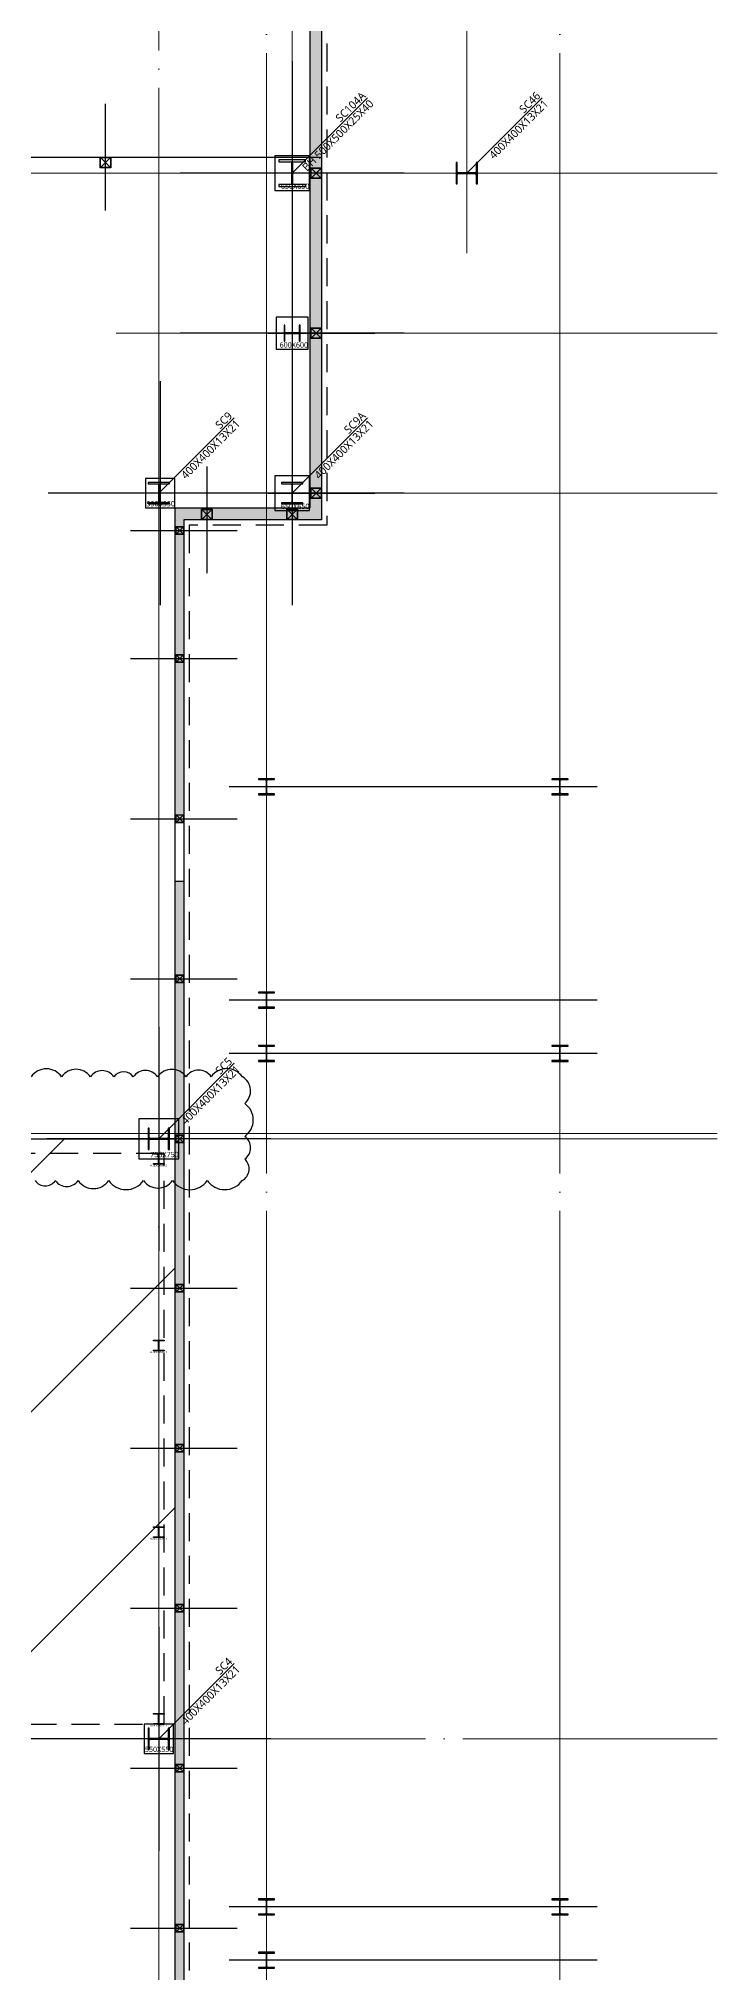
# Model space of a CAD drawing. Header units: millimetres. Extents: x -17369 to 294000, y -718917 to 220315.
# Drawn here: x 219680 to 232400, y 123718 to 159964 of the extents above; entities that cross this region are included whole.
import ezdxf
from ezdxf.enums import TextEntityAlignment as Align

# ---------------------------------------------------------------- set-up
doc = ezdxf.new("R2010")
doc.units = ezdxf.units.MM
doc.header["$LTSCALE"] = 350
for name, pattern in [('CEN', [62, 60, -1, 0, -1]), ('H12', [3, 2, -1]), ('HID', [2.3, 1.5, -0.8]), ('X-200-S-COL$0$CEN', [62, 60, -1, 0, -1]), ('X-200-S-COL$0$HID', [2.3, 1.5, -0.8])]:
    doc.linetypes.add(name, pattern=pattern)
doc.layers.get('Defpoints').update_dxf_attribs({"color": 181})
for name, color, linetype in [('0-THK300 RC SFRC SLAB영역', 2, 'H12'), ('0_RC-SLAB', 7, 'Continuous'), ('A-ELE7', 7, 'Continuous'), ('CEN', 1, 'CEN'), ('H-Col', 2, 'Continuous'), ('PD', 6, 'Continuous'), ('PERI-OUT', 9, 'Continuous'), ('Sol', 253, 'Continuous'), ('X-200-S-COL$0$Cen', 1, 'X-200-S-COL$0$CEN'), ('X-200-S-COL$0$Cen-ETC', 142, 'X-200-S-COL$0$CEN'), ('X-200-S-COL$0$CenA', 13, 'X-200-S-COL$0$CEN'), ('X-200-S-COL$0$CenB', 5, 'X-200-S-COL$0$CEN'), ('X-200-S-COL$0$H-Col', 3, 'Continuous'), ('X-200-S-COL$0$H-Col-파이프랙', 3, 'X-200-S-COL$0$CEN'), ('X-200-S-COL$0$STUD', 4, 'Continuous')]:
    doc.layers.add(name, color=color, linetype=linetype)
for name, color, linetype, plot in [('A-ANPLT', 171, 'Continuous', False), ('X-200-S-COL$0$#REV_231010', 21, 'Continuous', False), ('X-200-S-COL$0$P-Line', 144, 'Continuous', False), ('X-200-S-COL$0$PERI-OUT', 17, 'Continuous', False), ('X-200-S-COL$0$S-NAME', 144, 'Continuous', False)]:
    doc.layers.add(name, color=color, linetype=linetype, plot=plot)
doc.styles.add('Arial', font='arial.ttf')
doc.styles.add('X-200-S-COL$0$맑은고딕', font='malgun.ttf')
doc.styles.add('맑은고딕', font='malgun.ttf')

# ---------------------------------------------------------------- blocks, each defined once
blk = doc.blocks.new('X-200-S-COL$0$1F GRID_231010')
at = {"layer": 'X-200-S-COL$0$Cen', "lineweight": 0}
for p, q in [((162480, 23300), (162480, -123050)), ((164980, -7500), (164980, 23300)), ((172950, 0), (-22950, 0)), ((172950, -6000), (161680, -6000)), ((172950, -18000), (-22950, -18000))]:
    blk.add_line(p, q, dxfattribs=at)
at = {"layer": 'X-200-S-COL$0$CenA', "lineweight": 0}
for p, q in [((161680, -3000), (172950, -3000)), ((172950, -18100), (70400, -18100)), ((146480, -29350), (172950, -29350))]:
    blk.add_line(p, q, dxfattribs=at)
blk = doc.blocks.new('X-200-S-COL$0$H-300x305x15x15')
at = {"color": 0, "linetype": 'ByBlock', "ltscale": 0.5}
blk.add_lwpolyline([(25.5, -135, -0.4142136), (7.5, -117), (7.5, 117, -0.4142136), (25.5, 135), (152.5, 135), (152.5, 150), (-152.5, 150), (-152.5, 135), (-25.5, 135, -0.4142136), (-7.5, 117), (-7.5, -117, -0.4142136), (-25.5, -135), (-152.5, -135), (-152.5, -150), (152.5, -150), (152.5, -135)], format="xyb", close=True, dxfattribs=at)
blk = doc.blocks.new('X-200-S-COL$0$H-400x400x13x21')
at = {"color": 0}
blk.add_lwpolyline([(200, -200), (200, -179), (28.5, -179, -0.4142136), (6.5, -157), (6.5, 157, -0.4142136), (28.5, 179), (200, 179), (200, 200), (-200, 200), (-200, 179), (-28.5, 179, -0.4142136), (-6.5, 157), (-6.5, -157, -0.4142136), (-28.5, -179), (-200, -179), (-200, -200)], format="xyb", close=True, dxfattribs=at)
blk = doc.blocks.new('X-200-S-COL$0$BH-500x500x25x40')
at = {"color": 0, "linetype": 'ByBlock'}
for points in [[(-250, 210), (250, 210), (250, 250), (-250, 250)], [(-12.5, 210), (-12.5, -210), (12.5, -210), (12.5, 210)], [(-250, -250), (250, -250), (250, -210), (-250, -210)]]:
    blk.add_lwpolyline(points, close=True, dxfattribs=at)
blk = doc.blocks.new('X-200-S-COL$0$H-300x300x10x15')
at = {"color": 0, "linetype": 'ByBlock', "ltscale": 0.5}
blk.add_lwpolyline([(23, -135, -0.414214), (5, -117), (5, 117, -0.414214), (23, 135), (150, 135), (150, 150), (-150, 150), (-150, 135), (-23, 135, -0.414214), (-5, 117), (-5, -117, -0.414214), (-23, -135), (-150, -135), (-150, -150), (150, -150), (150, -135)], format="xyb", close=True, dxfattribs=at)
blk = doc.blocks.new('X-200-S-COL$0$1F COLUMN_231010')
at = {"layer": 'X-200-S-COL$0$H-Col', "color": 0}
for name, p in [('X-200-S-COL$0$BH-500x500x25x40', (224430, 157443)), ('X-200-S-COL$0$H-400x400x13x21', (221930, 151443)), ('X-200-S-COL$0$H-400x400x13x21', (224430, 151443))]:
    blk.add_blockref(name, p, dxfattribs=at)
for name, p, rotation in [('X-200-S-COL$0$H-300x300x10x15', (224430, 154443), 270), ('X-200-S-COL$0$H-400x400x13x21', (221930, 139343), 90), ('X-200-S-COL$0$H-400x400x13x21', (221930, 128093), 90)]:
    blk.add_blockref(name, p, dxfattribs=dict(at, rotation=rotation))
blk = doc.blocks.new('X-200-S-COL$0$S-NAME')
at = {"layer": 'X-200-S-COL$0$S-NAME', "color": 0}
blk.add_line((0, 0), (2000, 0), dxfattribs=at)
at = {"layer": 'X-200-S-COL$0$S-NAME', "color": 0, "style": 'X-200-S-COL$0$맑은고딕'}
for p in [(2000, 105), (2000, -105)]:
    blk.add_attdef('.', text='', height=150, rotation=359.9949, dxfattribs=at).set_placement(p, align=Align.MIDDLE_RIGHT)
blk = doc.blocks.new('X-200-S-COL$0$PERIMITER_231026')
at = {"layer": 'X-200-S-COL$0$PERI-OUT'}
for points in [[(140800, 167343), (140800, 171293), (177580, 171293), (177580, 176343), (200030, 179093), (224980, 179093), (224980, 150943), (222400, 150943), (222400, 54231), (217203, 49143), (207930, 49143), (207930, 39143), (58950, 39143), (58950, 49143), (45650, 49143), (45650, 98043), (39480, 98043), (39480, 139943), (49950, 139943), (49950, 157943), (120950, 157943), (120950, 169343), (135850, 169343), (135850, 167343)], [(141020, 167123), (141020, 171073), (177800, 171073), (177800, 176148), (200043, 178873), (224760, 178873), (224760, 151163), (222230, 151163), (222230, 54303), (217134, 49313), (207710, 49313), (207710, 39363), (59170, 39363), (59170, 49363), (45870, 49363), (45870, 98263), (39650, 98263), (39650, 139723), (50170, 139723), (50170, 157723), (121120, 157723), (121125, 169173), (135680, 169173), (135680, 167123)]]:
    blk.add_lwpolyline(points, dxfattribs=at)
blk = doc.blocks.new('X-200-S-COL$0$Stud')
at = {"color": 250}
for p, q in [((-94, -94), (94, 94)), ((-94, 94), (94, -94))]:
    blk.add_line(p, q, dxfattribs=at)
blk.add_lwpolyline([(100, -100), (-100, -100), (-100, 100), (100, 100)], close=True)
at = {"color": 6}
blk.add_lwpolyline([(94, -94), (-94, -94), (-94, 94), (94, 94)], close=True, dxfattribs=at)
blk = doc.blocks.new('X-200-S-COL$0$Stud-150x150x6')
at = {"color": 250}
for p, q in [((-69, -69), (69, 69)), ((-69, 69), (69, -69))]:
    blk.add_line(p, q, dxfattribs=at)
blk.add_lwpolyline([(75, -75), (-75, -75), (-75, 75), (75, 75)], close=True)
at = {"color": 6}
blk.add_lwpolyline([(69, -69), (-69, -69), (-69, 69), (69, 69)], close=True, dxfattribs=at)
blk = doc.blocks.new('X-200-S-COL$0$1F STUD_231010')
at = {"layer": 'X-200-S-COL$0$CenB'}
for p, q in [((220930, 156743), (220930, 158743)), ((223980, 154443), (225980, 154443)), ((222830, 151943), (222830, 149943)), ((223980, 151443), (225980, 151443)), ((221400, 150743), (223400, 150743)), ((221400, 148343), (223400, 148343)), ((221400, 145343), (223400, 145343)), ((221400, 142343), (223400, 142343)), ((221400, 136543), (223400, 136543)), ((221400, 133543), (223400, 133543)), ((221400, 130543), (223400, 130543)), ((221400, 127543), (223400, 127543)), ((221400, 124543), (223400, 124543))]:
    blk.add_line(p, q, dxfattribs=at)
at = {"layer": 'X-200-S-COL$0$STUD'}
for name, p in [('X-200-S-COL$0$Stud', (220930, 157643)), ('X-200-S-COL$0$Stud', (224880, 157443)), ('X-200-S-COL$0$Stud', (224880, 154443)), ('X-200-S-COL$0$Stud', (224880, 151443)), ('X-200-S-COL$0$Stud-150x150x6', (222325, 150743)), ('X-200-S-COL$0$Stud', (222830, 151043)), ('X-200-S-COL$0$Stud', (224430, 151043)), ('X-200-S-COL$0$Stud-150x150x6', (222325, 148343)), ('X-200-S-COL$0$Stud-150x150x6', (222325, 145343)), ('X-200-S-COL$0$Stud-150x150x6', (222325, 142343)), ('X-200-S-COL$0$Stud-150x150x6', (222325, 139343)), ('X-200-S-COL$0$Stud-150x150x6', (222325, 136543)), ('X-200-S-COL$0$Stud-150x150x6', (222325, 133543)), ('X-200-S-COL$0$Stud-150x150x6', (222325, 130543)), ('X-200-S-COL$0$Stud-150x150x6', (222325, 127543)), ('X-200-S-COL$0$Stud-150x150x6', (222325, 124543))]:
    blk.add_blockref(name, p, dxfattribs=at)
blk = doc.blocks.new('H-200x200x8x12')
at = {"layer": 'A-ANPLT'}
for p, q in [((-5, 0), (5, 0)), ((0, 5), (0, -5))]:
    blk.add_line(p, q, dxfattribs=at)
at = {"layer": 'H-Col'}
blk.add_lwpolyline([(100, -100), (-100, -100), (-100, -88), (-17, -88, 0.414214), (-4, -75), (-4, 75, 0.414214), (-17, 88), (-100, 88), (-100, 100), (100, 100), (100, 88), (17, 88, 0.414214), (4, 75), (4, -75, 0.414214), (17, -88), (100, -88)], format="xyb", close=True, dxfattribs=at)
at = {"layer": 'A-ANPLT', "style": 'Arial'}
blk.add_text('H-200x200x8x12', height=30, dxfattribs=at).set_placement((0, -111), align=Align.TOP_CENTER)

msp = doc.modelspace()

# ---------------------------------------------------------------- hatches: boundary and pattern name
at = {"layer": '0-THK300 RC SFRC SLAB영역', "linetype": 'ByBlock'}
h = msp.add_hatch(dxfattribs=at)
h.set_pattern_fill('ANSI31', color=256, scale=1000)
h.paths.add_polyline_path([(59750, 157722.6), (111150, 157722.6), (111150, 147517.6), (112250, 147517.6), (112250, 147717.6), (117200, 147717.6), (117200, 147517.6), (118300, 147517.6), (118300, 151902.6), (115490, 151902.6), (115490, 153297.6), (118300, 153297.6), (118300, 157722.6), (121120, 157722.6), (121120, 169172.6), (135680, 169172.6), (135680, 157442.6), (207430, 157442.6), (207430, 139342.6), (222230, 139342.6), (222230, 128092.6), (207430, 128092.6), (207430, 123542.6), (141350, 123542.6), (141350, 107852.6), (141435, 107852.6), (141435, 104082.6), (140835, 104082.6), (140835, 95552.6), (141045.3, 95552.6), (141348.7, 95249.2), (141348.5, 85542.6), (66850, 85542.6), (66850, 92842.6), (75300, 92842.6), (75300, 95742.6), (76900, 95742.6), (76900, 108742.6), (75300, 108742.6), (75300, 111342.6), (76900, 111342.6), (76900, 127342.6), (81680, 127342.6), (135150, 127342.6), (135150, 132742.6), (135150, 137642.6), (135150, 141387.6), (65650, 141387.6), (65650, 139142.6), (59750, 139142.6)])
h.paths.add_polyline_path([(118650, 92347.6), (118650, 111547.6), (126800, 111547.6), (126800, 110947.6), (132650, 110947.6), (132650, 105447.6), (130950, 105447.6), (130950, 97247.6), (132650, 97247.6), (132650, 92947.6), (126800, 92947.6), (126800, 92347.6)], flags=16)
h.paths.add_polyline_path([(101600, 156537.6), (101600, 147837.6), (107300, 147837.6), (107300, 156537.6)], flags=16)
at = {"layer": 'Sol'}
h = msp.add_hatch(color=256, dxfattribs=at)
h.dxf.hatch_style = 1
h.paths.add_polyline_path([(118570, 39362.6), (116250, 39362.6), (116250, 39142.6), (118570, 39142.6)])
h.paths.add_polyline_path([(174720, 39362.6), (172550, 39362.6), (172550, 39142.6), (174720, 39142.6)])
h.paths.add_polyline_path([(170450, 39362.6), (170450, 39142.6), (171450, 39142.6), (171450, 39362.6)])
h.paths.add_polyline_path([(163550, 39362.6), (163550, 39142.6), (165450, 39142.6), (165450, 39362.6)])
h.paths.add_polyline_path([(162450, 39142.6), (162450, 39362.6), (129130, 39362.6), (129130, 39142.6)])
h.paths.add_polyline_path([(73450, 39362.6), (73450, 39142.6), (115150, 39142.6), (115150, 39362.6)])
h.paths.add_polyline_path([(56150, 49362.6), (56150, 49142.6), (57350, 49142.6), (57350, 49362.6)])
h.paths.add_polyline_path([(45870, 60442.6), (45650, 60442.6), (45650, 49142.6), (52150, 49142.6), (52150, 49362.6), (45870, 49362.6)])
h.paths.add_polyline_path([(45870, 71042.6), (45650, 71042.6), (45650, 62442.6), (45870, 62442.6)])
h.paths.add_polyline_path([(45870, 79642.6), (45650, 79642.6), (45650, 76042.6), (45870, 76042.6)])
h.paths.add_polyline_path([(44800, 98262.6), (44800, 98042.6), (45650, 98042.6), (45650, 80742.6), (45870, 80742.6), (45870, 98262.6)])
h.paths.add_polyline_path([(45800, 139942.6), (45800, 139722.6), (46500, 139722.6), (46500, 139942.6)])
h.paths.add_polyline_path([(40800, 139722.6), (40800, 139942.6), (39480, 139942.6), (39480, 98042.6), (40800, 98042.6), (40800, 98262.6), (39650, 98262.6), (39650, 139722.6)])
h.paths.add_polyline_path([(50170, 145142.6), (49950, 145142.6), (49950, 139942.6), (47600, 139942.6), (47600, 139722.6), (50170, 139722.6)])
h.paths.add_polyline_path([(50170, 147842.6), (49950, 147842.6), (49950, 146942.6), (50170, 146942.6)])
h.paths.add_polyline_path([(50170, 155042.6), (49950, 155042.6), (49950, 148742.6), (50170, 148742.6)])
h.paths.add_polyline_path([(67250, 157722.6), (67250, 157942.6), (49950, 157942.6), (49950, 156842.6), (50170, 156842.6), (50170, 157722.6)])
h.paths.add_polyline_path([(109850, 157722.6), (109850, 157942.6), (68350, 157942.6), (68350, 157722.6)])
h.paths.add_polyline_path([(135680, 167122.6), (136250, 167122.6), (136250, 167342.6), (135850, 167342.6), (135850, 169342.6), (120950, 169342.6), (120950, 166167.6), (121120, 166167.6), (121120, 169172.6), (135680, 169172.6)])
h.paths.add_polyline_path([(137850, 167342.6), (137350, 167342.6), (137350, 167122.6), (137850, 167122.6)])
h.paths.add_polyline_path([(177800, 171942.6), (177580, 171942.6), (177580, 171292.6), (140800, 171292.6), (140800, 167342.6), (140350, 167342.6), (140350, 167122.6), (141020, 167122.6), (141020, 171072.6), (177800, 171072.6)])
h.paths.add_polyline_path([(224760, 177842.6), (224980, 177842.6), (224980, 179092.6), (200030, 179092.6), (177580, 176342.6), (177580, 175342.6), (177800, 175342.6), (177800, 176147.9), (200043.4, 178872.6), (224760, 178872.6)])
h.paths.add_polyline_path([(207930, 45742.6), (207710, 45742.6), (207710, 39362.6), (185280, 39362.6), (185280, 39142.6), (207930, 39142.6)])
h.paths.add_polyline_path([(208030, 49142.6), (208030, 49312.6), (207710, 49312.6), (207710, 46842.6), (207930, 46842.6), (207930, 49142.6)])
h.paths.add_polyline_path([(222400, 64617.6), (222230, 64617.6), (222230, 54302.5), (217133.9, 49312.6), (209130, 49312.6), (209130, 49142.6), (217203.3, 49142.6), (222400, 54231)])
h.paths.add_polyline_path([(222400, 89467.6), (222230, 89467.6), (222230, 66617.6), (222400, 66617.6)])
h.paths.add_polyline_path([(222400, 97617.6), (222230, 97617.6), (222230, 91467.6), (222400, 91467.6)])
h.paths.add_polyline_path([(222400, 107467.6), (222230, 107467.6), (222230, 100417.6), (222400, 100417.6)])
h.paths.add_polyline_path([(222400, 144167.6), (222230, 144167.6), (222230, 109467.6), (222400, 109467.6)])
h.paths.add_polyline_path([(222230, 145267.6), (222400, 145267.6), (222400, 150942.6), (224980, 150942.6), (224980, 172842.6), (224760, 172842.6), (224760, 151162.6), (222230, 151162.6)])
h.paths.add_polyline_path([(67350, 39362.6), (67350, 39142.6), (69450, 39142.6), (69450, 39362.6)])
h.paths.add_polyline_path([(66250, 39142.6), (66250, 39362.6), (59170, 39362.6), (59170, 49362.6), (58450, 49362.6), (58450, 49142.6), (58950, 49142.6), (58950, 39142.6)])
h.paths.add_polyline_path([(120950, 160967.6), (121120, 160967.6), (121120, 164167.6), (120950, 164167.6)])
h.paths.add_polyline_path([(121120, 159867.6), (120950, 159867.6), (120950, 157942.6), (110950, 157942.6), (110950, 157722.6), (121120, 157722.6)])

# ---------------------------------------------------------------- linework, layer by layer
at = {"layer": '0-THK300 RC SFRC SLAB영역'}
msp.add_lwpolyline([(135680, 157442.6), (207430, 157442.6), (207430, 139342.6), (222230, 139342.6), (222230, 128092.6), (207430, 128092.6), (207430, 123542.6), (141350, 123542.6)], dxfattribs=at)
at = {"layer": '0-THK300 RC SFRC SLAB영역', "linetype": 'ByBlock'}
for points in [[(207430, 139342.6), (222230, 139342.6)], [(222230, 139342.6), (222230, 128092.6)], [(222230, 128092.6), (207430, 128092.6)]]:
    msp.add_lwpolyline(points, dxfattribs=at)
at = {"layer": '0_RC-SLAB'}
for p, q in [((224760, 178872.6), (224760, 151162.6)), ((224760, 151162.6), (222230, 151162.6)), ((222230, 151162.6), (222230, 54302.5))]:
    msp.add_line(p, q, dxfattribs=at)
at = {"layer": 'A-ELE7', "color": 8, "linetype": 'HID'}
msp.add_lwpolyline([(209830, 128367.6), (222030, 128367.6), (222030, 139067.6), (209830, 139067.6)], close=True, dxfattribs=at)
at = {"layer": 'CEN'}
for p, q in [((224430, 159542.6), (224430, 155342.6)), ((226530, 157442.6), (222330, 157442.6)), ((224430, 156542.6), (224430, 152342.6)), ((226530, 154442.6), (222330, 154442.6)), ((221960, 153542.6), (221960, 149342.6)), ((224430, 153542.6), (224430, 149342.6)), ((224060, 151442.6), (219860, 151442.6)), ((226530, 151442.6), (222330, 151442.6)), ((221930, 141442.6), (221930, 137242.6)), ((224030, 139342.6), (219830, 139342.6)), ((221930, 130192.6), (221930, 125992.6)), ((224030, 128092.6), (219830, 128092.6))]:
    msp.add_line(p, q, dxfattribs=at)
at = {"layer": 'PD'}
for points in [[(224105, 157117.6), (224755, 157117.6), (224755, 157767.6), (224105, 157767.6)], [(224130, 154142.6), (224730, 154142.6), (224730, 154742.6), (224130, 154742.6)], [(221685, 151167.6), (222235, 151167.6), (222235, 151717.6), (221685, 151717.6)], [(224105, 151117.6), (224755, 151117.6), (224755, 151767.6), (224105, 151767.6)], [(221555, 138967.6), (222305, 138967.6), (222305, 139717.6), (221555, 139717.6)], [(221655, 127817.6), (222205, 127817.6), (222205, 128367.6), (221655, 128367.6)]]:
    msp.add_lwpolyline(points, close=True, dxfattribs=at)
at = {"layer": 'PERI-OUT'}
for p, q in [((224980, 179092.6), (224980, 150942.6)), ((224760, 178872.6), (224760, 151162.6)), ((224760, 151162.6), (222230, 151162.6)), ((222230, 151162.6), (222230, 54302.5)), ((224980, 150942.6), (222400, 150942.6)), ((222400, 150942.6), (222400, 54231)), ((222400, 145267.6), (222230, 145267.6)), ((222400, 144167.6), (222230, 144167.6))]:
    msp.add_line(p, q, dxfattribs=at)
at = {"layer": 'X-200-S-COL$0$#REV_231010'}
msp.add_lwpolyline([(219612.8, 138558.8, 0.5205671), (219991.8, 138558.8, 0.5205671), (220419.9, 138558.8, 0.5205671), (220992.7, 138558.8, 0.5205671), (221644.8, 138558.8, 0.5205671), (222186.3, 138558.8, 0.5205671), (222840.2, 138558.8, 0.5205671), (223492.7, 138558.8, 0.5205671), (223541.6, 138962.3, 0.5205671), (223541.6, 139386.5, 0.5205671), (223541.6, 140003.6, 0.5205671), (223498.4, 140505.1, 0.5205671), (222913.8, 140505.1, 0.5205671), (222442.5, 140505.1, 0.5205671), (221909.2, 140505.1, 0.5205671), (221451.9, 140505.1, 0.5205671), (221091.5, 140505.1, 0.5205671), (220648.7, 140505.1, 0.5205671), (220110.7, 140505.1, 0.5205671), (219539.3, 140505.1, 0.5205671)], format="xyb", dxfattribs=at)
at = {"layer": 'X-200-S-COL$0$Cen-ETC', "lineweight": 0}
for p, q in [((223950, 181390.4), (223950, 34392.6)), ((227704, 155942.6), (227704, 181390.4)), ((229450, 181390.4), (229450, 34392.6))]:
    msp.add_line(p, q, dxfattribs=at)
at = {"layer": 'X-200-S-COL$0$Cen-ETC'}
for p, q in [((230150, 145942.6), (223250, 145942.6)), ((230150, 141942.6), (223250, 141942.6)), ((230150, 140942.6), (223250, 140942.6)), ((230150, 124942.6), (223250, 124942.6)), ((230150, 123942.6), (223250, 123942.6))]:
    msp.add_line(p, q, dxfattribs=at)
at = {"layer": 'X-200-S-COL$0$P-Line'}
msp.add_line((140800, 157742.6), (224980, 157742.6), dxfattribs=at)
at = {"layer": 'X-200-S-COL$0$P-Line', "color": 253, "linetype": 'X-200-S-COL$0$HID'}
msp.add_lwpolyline([(222500, 54189), (217244.1, 49042.6), (208030, 49042.6), (208030, 39022.6), (58850, 39022.6), (58850, 49042.6), (45550, 49042.6), (45550, 97942.6), (39380, 97942.6), (39380, 140042.6), (49850, 140042.6), (49850, 158042.6), (120850, 158042.6), (120850, 169442.6), (135950, 169442.6), (135950, 167442.6), (140700, 167442.6), (140700, 171392.6), (177480, 171392.6), (177480, 176431.1), (200023.9, 179192.6), (225080, 179192.6), (225080, 150842.6), (222500, 150842.6)], close=True, dxfattribs=at)

# ---------------------------------------------------------------- block references
at = {"layer": 'H-Col'}
for p in [(221930, 138967.6), (221930, 135467.6), (221930, 131967.6), (221930, 128467.6)]:
    msp.add_blockref('H-200x200x8x12', p, dxfattribs=at)
at = {"layer": 'X-200-S-COL$0$Cen', "lineweight": 0}
msp.add_blockref('X-200-S-COL$0$1F GRID_231010', (59450, 157442.6), dxfattribs=at)
at = {"layer": 'X-200-S-COL$0$H-Col'}
msp.add_blockref('X-200-S-COL$0$1F COLUMN_231010', (0, 0), dxfattribs=at)
at = {"layer": 'X-200-S-COL$0$H-Col-파이프랙', "rotation": 90}
msp.add_blockref('X-200-S-COL$0$H-400x400x13x21', (227704, 157442.6), dxfattribs=at)
at = {"layer": 'X-200-S-COL$0$H-Col-파이프랙'}
for p in [(223950, 145942.6), (229450, 145942.6), (223950, 141942.6), (223950, 140942.6), (229450, 140942.6), (223950, 124942.6), (229450, 124942.6), (223950, 123942.6)]:
    msp.add_blockref('X-200-S-COL$0$H-300x305x15x15', p, dxfattribs=at)
at = {"layer": 'X-200-S-COL$0$PERI-OUT'}
msp.add_blockref('X-200-S-COL$0$PERIMITER_231026', (0, 0), dxfattribs=at)
at = {"layer": 'X-200-S-COL$0$S-NAME'}
ref = msp.add_blockref('X-200-S-COL$0$S-NAME', (224430, 157442.6), dxfattribs=dict(at, rotation=45.00000000000001))
ref.add_attrib('.', 'BH 500X500X25X40', dxfattribs={"color": 0, "height": 150, "rotation": 44.99494, "style": 'X-200-S-COL$0$맑은고딕'}).set_placement((225918.2, 158782.6), align=Align.MIDDLE_RIGHT)
ref.add_attrib('.', 'SC104A', dxfattribs={"color": 0, "height": 150, "rotation": 44.99494, "style": 'X-200-S-COL$0$맑은고딕'}).set_placement((225769.9, 158931), align=Align.MIDDLE_RIGHT)
ref = msp.add_blockref('X-200-S-COL$0$S-NAME', (227704, 157442.6), dxfattribs=dict(at, rotation=45.00000000000001))
ref.add_attrib('.', '400X400X13X21', dxfattribs={"color": 0, "height": 150, "rotation": 44.99494, "style": 'X-200-S-COL$0$맑은고딕'}).set_placement((229192.3, 158782.6), align=Align.MIDDLE_RIGHT)
ref.add_attrib('.', 'SC46', dxfattribs={"color": 0, "height": 150, "rotation": 44.99494, "style": 'X-200-S-COL$0$맑은고딕'}).set_placement((229044, 158931), align=Align.MIDDLE_RIGHT)
ref = msp.add_blockref('X-200-S-COL$0$S-NAME', (221930, 151442.6), dxfattribs=dict(at, rotation=45.00000000000001))
ref.add_attrib('.', '400X400X13X21', dxfattribs={"color": 0, "height": 150, "rotation": 44.99494, "style": 'X-200-S-COL$0$맑은고딕'}).set_placement((223418.2, 152782.6), align=Align.MIDDLE_RIGHT)
ref.add_attrib('.', 'SC9', dxfattribs={"color": 0, "height": 150, "rotation": 44.99494, "style": 'X-200-S-COL$0$맑은고딕'}).set_placement((223269.9, 152931), align=Align.MIDDLE_RIGHT)
ref = msp.add_blockref('X-200-S-COL$0$S-NAME', (224430, 151442.6), dxfattribs=dict(at, rotation=45.00000000000001))
ref.add_attrib('.', '400X400X13X21', dxfattribs={"color": 0, "height": 150, "rotation": 44.99494, "style": 'X-200-S-COL$0$맑은고딕'}).set_placement((225918.2, 152782.6), align=Align.MIDDLE_RIGHT)
ref.add_attrib('.', 'SC9A', dxfattribs={"color": 0, "height": 150, "rotation": 44.99494, "style": 'X-200-S-COL$0$맑은고딕'}).set_placement((225769.9, 152931), align=Align.MIDDLE_RIGHT)
ref = msp.add_blockref('X-200-S-COL$0$S-NAME', (221930, 139342.6), dxfattribs=dict(at, rotation=45.00000000000001))
ref.add_attrib('.', '400X400X13X21', dxfattribs={"color": 0, "height": 150, "rotation": 44.99494, "style": 'X-200-S-COL$0$맑은고딕'}).set_placement((223418.2, 140682.6), align=Align.MIDDLE_RIGHT)
ref.add_attrib('.', 'SC5', dxfattribs={"color": 0, "height": 150, "rotation": 44.99494, "style": 'X-200-S-COL$0$맑은고딕'}).set_placement((223269.9, 140831), align=Align.MIDDLE_RIGHT)
ref = msp.add_blockref('X-200-S-COL$0$S-NAME', (221930, 128092.6), dxfattribs=dict(at, rotation=45.00000000000001))
ref.add_attrib('.', '400X400X13X21', dxfattribs={"color": 0, "height": 150, "rotation": 44.99494, "style": 'X-200-S-COL$0$맑은고딕'}).set_placement((223418.2, 129432.6), align=Align.MIDDLE_RIGHT)
ref.add_attrib('.', 'SC4', dxfattribs={"color": 0, "height": 150, "rotation": 44.99494, "style": 'X-200-S-COL$0$맑은고딕'}).set_placement((223269.9, 129581), align=Align.MIDDLE_RIGHT)
at = {"layer": 'X-200-S-COL$0$STUD'}
msp.add_blockref('X-200-S-COL$0$1F STUD_231010', (0, 0), dxfattribs=at)

# ---------------------------------------------------------------- texts
at = {"layer": 'Defpoints', "style": '맑은고딕'}
for s, p in [('650X650', (224755, 157117.6)), ('600X600', (224730, 154142.6)), ('550X550', (222235, 151167.6)), ('650X650', (224755, 151117.6)), ('750X750', (222305, 138967.6)), ('550X550', (222205, 127817.6))]:
    msp.add_text(s, height=100, dxfattribs=at).set_placement(p, align=Align.BOTTOM_RIGHT)

doc.saveas('drawing.dxf')
